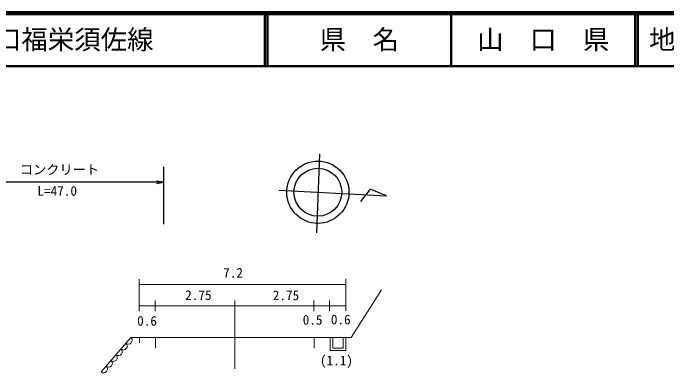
# Model space of a CAD drawing. Units: millimetres, scale not verified. Extents: x 40000 to 680000, y 20000 to 380000.
# Drawn here: x 250185 to 373753, y 312054 to 380000 of the extents above; entities that cross this region are included whole.
import ezdxf
from ezdxf.enums import TextEntityAlignment as Align

# ---------------------------------------------------------------- set-up
doc = ezdxf.new("R2010")
doc.units = ezdxf.units.MM
doc.header["$LTSCALE"] = 1000
for name, color, linetype, lineweight in [('M-BMK-SRVR', 3, 'Continuous', 25), ('M-STR-HTXT', 7, 'Continuous', 13), ('M-STR-STR3', 7, 'Continuous', 25), ('M-TTL', 2, 'Continuous', 140), ('M-TTL-LINE', 7, 'Continuous', 50)]:
    doc.layers.add(name, color=color, linetype=linetype, lineweight=lineweight)
doc.layers.add('M-TTL-TXT', color=7, linetype='Continuous')
doc.styles.add('ＭＳ ゴシック', font='')
doc.styles.get('ＭＳ ゴシック').set_extended_font_data('MS Gothic')

# ---------------------------------------------------------------- blocks, each defined once
blk = doc.blocks.new('open_arrow')
at = {"color": 0, "linetype": 'Continuous', "lineweight": -2}
blk.add_lwpolyline([(7.5, 1.25), (0, 0), (7.5, -1.25)], dxfattribs=at)

msp = doc.modelspace()

# ---------------------------------------------------------------- linework, layer by layer
at = {"layer": 'M-BMK-SRVR'}
for p, q in [((308085, 353345), (307546, 338511)), ((300381, 346591), (320755, 345508)), ((317698, 346732), (315816, 344447)), ((320755, 345508), (317698, 346732))]:
    msp.add_line(p, q, dxfattribs=at)
for radius in [5885, 4520]:
    msp.add_circle((307784, 346171), radius, dxfattribs=at)
at = {"layer": 'M-STR-HTXT'}
for p, q in [((274014, 329741), (274014, 323741)), ((313061, 328741), (274014, 328741)), ((313061, 323764), (313061, 329764)), ((314084, 318755), (319832, 327743)), ((277014, 325741), (277014, 323741)), ((292090, 312829), (292090, 325755)), ((307014, 325741), (307014, 323741)), ((310014, 325741), (310014, 323741)), ((313061, 324741), (274014, 324741)), ((266830, 312227), (272437, 318755)), ((310090, 318755), (272437, 318755)), ((274090, 317755), (274090, 318755)), ((277090, 318755), (277090, 316755)), ((307090, 318755), (307090, 316755)), ((310090, 318755), (310090, 316255)), ((314084, 318755), (310090, 318755)), ((310590, 316755), (310590, 318755)), ((312590, 318755), (312590, 316755)), ((313090, 316255), (313090, 318755)), ((312590, 316755), (310590, 316755)), ((310090, 316255), (313090, 316255))]:
    msp.add_line(p, q, dxfattribs=at)
for centre in [(271035, 317123), (271970, 318211), (270101, 316035), (269166, 314947), (268232, 313859), (267297, 312771)]:
    msp.add_arc(centre, 717, 229.33744, 49.33744, dxfattribs=at)
at = {"layer": 'M-STR-STR3'}
for p, q in [((278707, 340118), (278707, 350975)), ((278707, 348042), (235951, 348042))]:
    msp.add_line(p, q, dxfattribs=at)
at = {"layer": 'M-TTL'}
msp.add_line((680000, 380000), (40000, 380000), dxfattribs=at)
at = {"layer": 'M-TTL-LINE'}
for p, q in [((297750, 380000), (297750, 370000)), ((298250, 380000), (298250, 370000)), ((333000, 380000), (333000, 370000)), ((367750, 380000), (367750, 370000)), ((368250, 380000), (368250, 370000)), ((40000, 370000), (680000, 370000))]:
    msp.add_line(p, q, dxfattribs=at)

# ---------------------------------------------------------------- block references
at = {"layer": 'M-STR-STR3', "xscale": 193, "yscale": 193, "rotation": 180}
msp.add_blockref('open_arrow', (278707, 348042), dxfattribs=at)

# ---------------------------------------------------------------- texts
at = {"layer": 'M-STR-HTXT', "style": 'ＭＳ ゴシック'}
for s, p in [('7.2', (289891, 329498)), ('2.75', (282713, 325278)), ('2.75', (299264, 325241)), ('0.6', (273635, 320420)), ('0.5', (304920, 320611)), ('0.6', (310245, 320672)), ('(1.1)', (308183, 312942))]:
    msp.add_text(s, height=1833, dxfattribs=at).set_placement(p, align=Align.BOTTOM_LEFT)
at = {"layer": 'M-STR-STR3', "style": 'ＭＳ ゴシック'}
for s, p in [('コンクリート', (251454, 348983)), ('L=47.0', (254787, 344950))]:
    msp.add_text(s, height=1833, dxfattribs=at).set_placement(p, align=Align.BOTTOM_LEFT)
at = {"layer": 'M-TTL-TXT', "style": 'ＭＳ ゴシック'}
for s, p in [('主要地方道山口福栄須佐線', (216734, 375000)), ('地 名', (370380, 375000))]:
    msp.add_text(s, height=3666, dxfattribs=at).set_placement(p, align=Align.MIDDLE_LEFT)
for s, p in [('県\u3000名', (315625, 375000)), ('山\u3000口\u3000県', (350375, 375000))]:
    msp.add_text(s, height=3666, dxfattribs=at).set_placement(p, align=Align.MIDDLE_CENTER)

doc.saveas('drawing.dxf')
